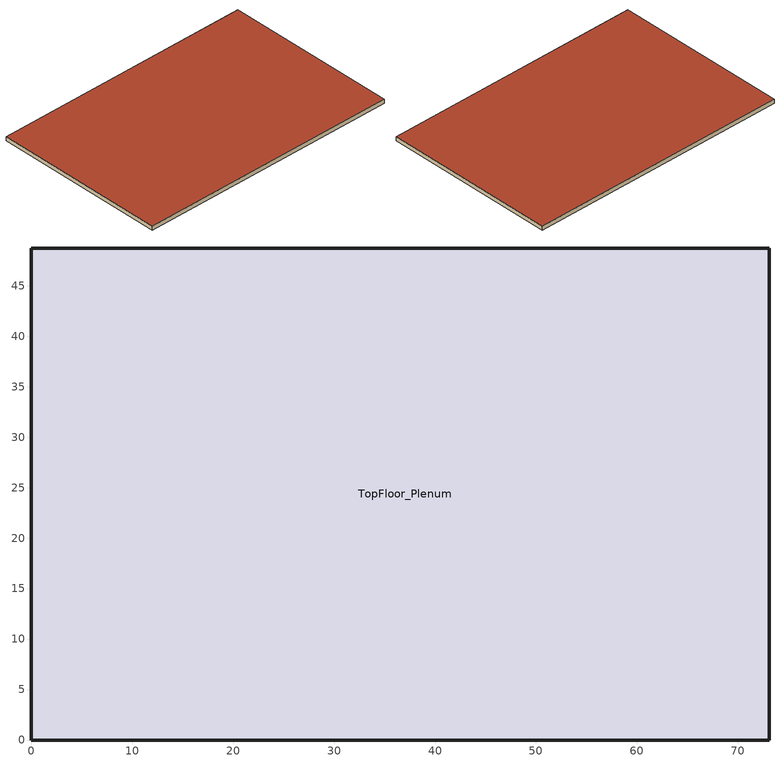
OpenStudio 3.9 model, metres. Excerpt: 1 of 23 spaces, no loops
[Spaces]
TopFloor_Plenum
 floor to Perimeter_top_ZN_3: 73.11,48.74 68.53,44.16 4.57,44.16 0,48.74 z46.34
 floor to Perimeter_top_ZN_2: 73.11,48.74 73.11,0 68.53,4.57 68.53,44.16 z46.34
 floor to Perimeter_top_ZN_1: 68.53,4.57 73.11,0 0,0 4.57,4.57 z46.34
 floor to Perimeter_top_ZN_4: 0,48.74 4.57,44.16 4.57,4.57 0,0 z46.34
 floor to DataCenter_top_ZN_6: 5.49,44.16 5.49,4.57 4.57,4.57 4.57,44.16 z46.34
 floor to Core_top: 68.53,44.16 68.53,4.57 5.49,4.57 5.49,44.16 z46.34
 wall outside: 0,0 73.11,0 73.11,48.74 0,48.74 0,0 z46.34:47.56
 roof outside: 73.11,0 73.11,48.74 0,48.74 0,0 z47.56
[Curve:Quadratic] Coefficient3 x**2=0
Name | Coefficient1 Constant | Coefficient2 x | Minimum Value of x | Maximum Value of x
Mitsubishi Hyper Heating VRF Outdoor Unit CCAPFFF curve; Mitsubishi Hyper Heating VRF Outdoor Unit HCAPFFF curve | 0.8 | 0.2 | 0.5 | 1.5
Mitsubishi Hyper Heating VRF Outdoor Unit CEIRFFF curve; Mitsubishi Hyper Heating VRF Outdoor Unit HEIRFFF curve | 1 | 0 | 0 | 1
[Curve:Biquadratic] Minimum Value of x=15
Name | Coefficient1 Constant | Coefficient2 x | Coefficient3 x**2 | Coefficient4 y | Coefficient5 y**2 | Coefficient6 x*y | Maximum Value of x | Minimum Value of y | Maximum Value of y
Mitsubishi Hyper Heating VRF Outdoor Unit CCAPFT curve | 0.041806 | 0.0640406 | -0.000556932 | 0.00840778 | -0.00010814 | -0.000333479 | 24 | -5 | 43
Mitsubishi Hyper Heating VRF Outdoor Unit CEIRFT curve | 1.51115 | -0.0599811 | 0.000969596 | -0.00845921 | 0.000389855 | 0.000125837 | 24 | -5 | 43
Mitsubishi Hyper Heating VRF Outdoor Unit HCAPFT curve | 1.04243 | 0.0320234 | -0.00158028 | 0.0255781 | -0.000168303 | -0.00103771 | 27.2 | -25 | 15
Mitsubishi Hyper Heating VRF Outdoor Unit HEIRFT curve | 1.2246 | 0.0053626 | -0.000269902 | -0.0415824 | 0.000500483 | 0.000352842 | 27.2 | -25 | 15
[Table:Lookup]
sys_6|mixed|shr>none|sc>ccashp|sh>ccashp|ssf>vv|zh>b-e|zc>none|srf>vv| 2 ERV_SensHeatEff; sys_6|mixed|shr>none|sc>ccashp|sh>ccashp|ssf>vv|zh>b-e|zc>none|srf>vv| 2 ERV_SensCoolEff; sys_6|mixed|shr>none|sc>ccashp|sh>ccashp|ssf>vv|zh>b-e|zc>none|srf>vv| 1 ERV_SensHeatEff; sys_6|mixed|shr>none|sc>ccashp|sh>ccashp|ssf>vv|zh>b-e|zc>none|srf>vv| 1 ERV_SensCoolEff; sys_6|mixed|shr>none|sc>ccashp|sh>ccashp|ssf>vv|zh>b-e|zc>none|srf>vv| ERV_SensHeatEff; sys_6|mixed|shr>none|sc>ccashp|sh>ccashp|ssf>vv|zh>b-e|zc>none|srf>vv| ERV_SensCoolEff; sys_6|mixed|shr>none|sc>ccashp|sh>ccashp|ssf>cv|zh>b-e|zc>none|srf>none| ERV_SensHeatEff; sys_6|mixed|shr>none|sc>ccashp|sh>ccashp|ssf>cv|zh>b-e|zc>none|srf>none| ERV_SensCoolEff; sys_4|mixed|shr>none|sc>ccashp|sh>ccashp|ssf>cv|zh>b-e|zc>none|srf>none| ERV_SensHeatEff; sys_4|mixed|shr>none|sc>ccashp|sh>ccashp|ssf>cv|zh>b-e|zc>none|srf>none| ERV_SensCoolEff: DivisorOnly, 0.755, 0, 10, Dimensionless, 0.791, 0.755
sys_6|mixed|shr>none|sc>ccashp|sh>ccashp|ssf>vv|zh>b-e|zc>none|srf>vv| 2 ERV_LatHeatEff; sys_6|mixed|shr>none|sc>ccashp|sh>ccashp|ssf>vv|zh>b-e|zc>none|srf>vv| 2 ERV_LatCoolEff; sys_6|mixed|shr>none|sc>ccashp|sh>ccashp|ssf>vv|zh>b-e|zc>none|srf>vv| 1 ERV_LatHeatEff; sys_6|mixed|shr>none|sc>ccashp|sh>ccashp|ssf>vv|zh>b-e|zc>none|srf>vv| 1 ERV_LatCoolEff; sys_6|mixed|shr>none|sc>ccashp|sh>ccashp|ssf>vv|zh>b-e|zc>none|srf>vv| ERV_LatHeatEff; sys_6|mixed|shr>none|sc>ccashp|sh>ccashp|ssf>vv|zh>b-e|zc>none|srf>vv| ERV_LatCoolEff; sys_6|mixed|shr>none|sc>ccashp|sh>ccashp|ssf>cv|zh>b-e|zc>none|srf>none| ERV_LatHeatEff; sys_6|mixed|shr>none|sc>ccashp|sh>ccashp|ssf>cv|zh>b-e|zc>none|srf>none| ERV_LatCoolEff; sys_4|mixed|shr>none|sc>ccashp|sh>ccashp|ssf>cv|zh>b-e|zc>none|srf>none| ERV_LatHeatEff; sys_4|mixed|shr>none|sc>ccashp|sh>ccashp|ssf>cv|zh>b-e|zc>none|srf>none| ERV_LatCoolEff: DivisorOnly, 0.564, 0, 10, Dimensionless, 0.625, 0.564
